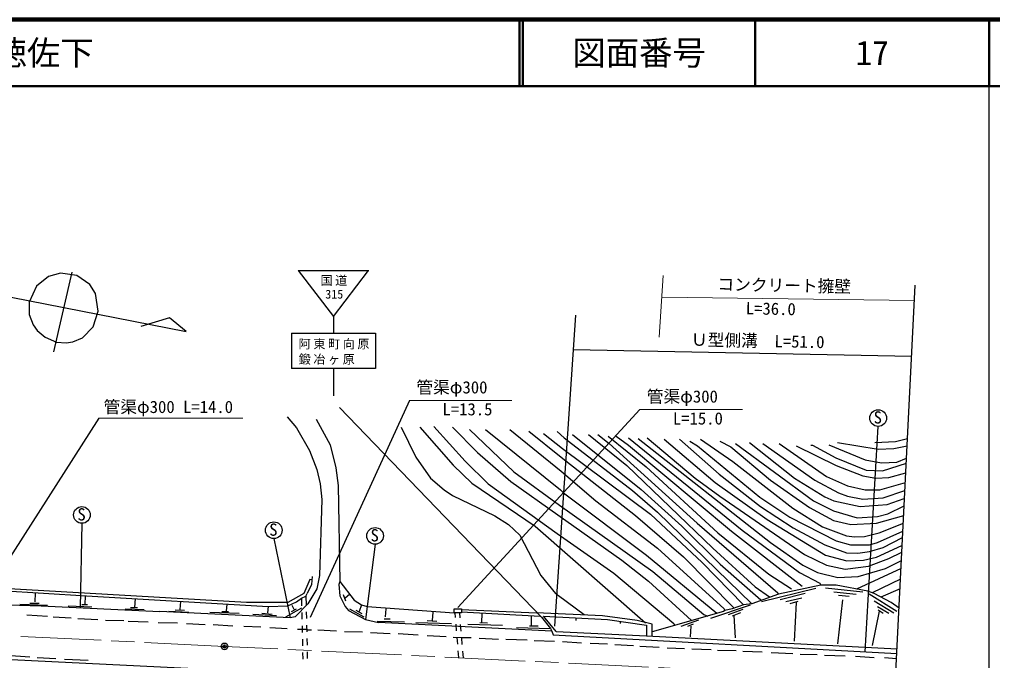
# Model space of a CAD drawing. Units: millimetres, scale not verified. Extents: x 40000 to 680000, y 20000 to 380000.
# Drawn here: x 433918 to 579500, y 284071 to 380000 of the extents above; entities that cross this region are included whole.
import ezdxf
from ezdxf.enums import TextEntityAlignment as Align

# ---------------------------------------------------------------- set-up
doc = ezdxf.new("R2010")
doc.units = ezdxf.units.MM
doc.header["$LTSCALE"] = 1000
doc.header["$PDMODE"] = 32
doc.header["$PDSIZE"] = 500
doc.linetypes.add('CHAIN', pattern=[18.5, 12, -1.5, 3.5, -1.5])
for name, color, linetype, lineweight in [('M-BGD', 7, 'Continuous', 25), ('M-BMK', 2, 'CHAIN', 13), ('M-BMK-SRVR', 3, 'Continuous', 25), ('M-STR-HTXT', 7, 'Continuous', 13), ('M-STR-STRC', 7, 'Continuous', 25), ('M-TTL', 2, 'Continuous', 140), ('M-TTL-BAND', 7, 'Continuous', 25), ('M-TTL-LINE', 7, 'Continuous', 50)]:
    doc.layers.add(name, color=color, linetype=linetype, lineweight=lineweight)
doc.layers.add('M-TTL-TXT', color=7, linetype='Continuous')
doc.styles.add('ＭＳ ゴシック', font='')
doc.styles.get('ＭＳ ゴシック').set_extended_font_data('MS Gothic')

msp = doc.modelspace()

# ---------------------------------------------------------------- linework, layer by layer
at = {"layer": 'M-BGD'}
for p, q in [((441732, 342195), (439027, 330283)), ((438261, 341517), (436483, 340078)), ((440039, 342025), (438261, 341517)), ((442494, 341687), (440039, 342025)), ((444442, 340332), (442494, 341687)), ((436483, 340078), (435382, 337707)), ((445288, 338977), (444442, 340332)), ((432673, 338469), (458835, 333305)), ((445712, 336353), (445288, 338977)), ((435382, 337707), (435382, 335845)), ((444950, 333982), (445712, 336353)), ((435382, 335845), (435975, 334321)), ((456380, 335337), (452066, 334080)), ((458835, 333305), (456380, 335337)), ((517086, 335760), (513961, 289197)), ((435975, 334321), (436568, 333474)), ((436568, 333474), (437753, 332458)), ((443341, 332373), (444950, 333982)), ((437753, 332458), (439446, 331696)), ((441902, 331781), (443341, 332373)), ((439446, 331696), (440886, 331611)), ((440886, 331611), (441902, 331781)), ((516740, 330609), (567413, 329622)), ((492267, 322994), (477428, 290490)), ((473990, 320520), (475345, 318911)), ((475345, 318911), (477292, 315525)), ((478308, 320181), (480425, 316371)), ((491008, 318996), (493210, 314509)), ((493802, 318996), (498798, 313323)), ((495919, 319081), (500576, 313916)), ((498713, 318996), (502438, 315186)), ((562315, 319109), (560392, 285381)), ((501253, 318657), (507857, 312307)), ((503624, 318657), (514884, 309598)), ((507264, 318657), (514969, 312392)), ((510143, 318403), (514969, 314509)), ((512344, 318065), (515138, 315779)), ((514376, 318319), (515392, 317387)), ((515392, 317387), (525637, 309513)), ((516662, 317895), (526907, 309683)), ((519033, 317895), (524790, 313239)), ((520472, 317895), (522166, 316541)), ((521996, 317641), (527669, 313069)), ((523182, 317641), (525044, 316287)), ((525044, 317387), (542062, 303587)), ((527838, 317387), (535035, 311376)), ((480425, 316371), (481272, 312900)), ((522166, 316541), (535289, 304603)), ((525044, 316287), (540454, 303417)), ((526484, 317303), (546296, 301724)), ((530378, 317218), (537998, 310699)), ((532664, 317218), (538591, 311969)), ((534188, 316879), (535374, 316202)), ((535374, 316202), (544687, 308497)), ((535797, 317218), (540623, 313831)), ((538676, 316879), (540369, 316033)), ((540369, 316033), (546296, 311037)), ((541046, 316541), (552730, 307989)), ((543163, 316710), (549852, 311376)), ((545110, 316541), (552900, 311037)), ((547566, 316541), (554678, 311630)), ((550106, 316202), (556117, 313239)), ((552307, 316287), (552561, 316287)), ((552561, 316287), (556032, 314424)), ((555016, 316371), (560435, 314085)), ((556286, 316710), (562382, 315694)), ((565007, 316795), (561874, 316625)), ((564753, 315779), (566739, 316210)), ((566792, 317271), (565007, 316795)), ((477292, 315525), (478393, 312646)), ((493210, 314509), (495411, 311376)), ((502438, 315186), (507434, 310868)), ((514969, 314509), (526060, 305788)), ((515138, 315779), (528346, 305957)), ((562382, 315694), (564753, 315779)), ((498798, 313323), (501592, 310614)), ((500576, 313916), (504047, 310529)), ((524790, 313239), (537660, 300877)), ((527669, 313069), (538422, 303163)), ((540623, 313831), (549598, 306889)), ((556032, 314424), (560604, 312561)), ((556117, 313239), (560096, 311715)), ((560435, 314085), (562890, 313662)), ((562890, 313662), (565176, 313747)), ((563060, 312477), (566608, 313602)), ((565176, 313747), (566646, 314352)), ((478393, 312646), (478901, 310529)), ((481272, 312900), (481610, 310275)), ((507857, 312307), (514715, 307312)), ((514969, 312392), (520134, 307989)), ((538591, 311969), (544772, 307143)), ((554678, 311630), (557810, 310191)), ((560096, 311715), (562044, 311376)), ((560604, 312561), (563060, 312477)), ((563991, 311461), (566536, 312163)), ((478901, 310529), (479155, 308159)), ((481610, 310275), (481864, 295882)), ((495411, 311376), (497443, 309598)), ((501592, 310614), (511074, 304179)), ((504047, 310529), (514376, 303079)), ((507434, 310868), (514461, 305873)), ((535035, 311376), (538676, 308667)), ((537998, 310699), (545788, 305195)), ((546296, 311037), (552138, 306973)), ((549852, 311376), (554424, 308582)), ((552900, 311037), (556456, 309175)), ((557810, 310191), (560435, 309598)), ((562044, 311376), (563991, 311461)), ((562636, 309598), (566464, 310729)), ((497443, 309598), (498713, 308751)), ((498713, 308751), (505063, 305703)), ((514884, 309598), (515308, 309175)), ((515308, 309175), (527754, 299861)), ((525637, 309513), (529362, 306296)), ((526907, 309683), (533003, 304179)), ((538676, 308667), (551376, 299946)), ((556456, 309175), (557810, 308667)), ((557810, 308667), (560096, 308243)), ((560435, 309598), (562636, 309598)), ((563144, 308413), (566362, 309513)), ((479155, 308159), (478816, 296813)), ((514715, 307312), (528685, 297406)), ((520134, 307989), (529362, 300877)), ((544687, 308497), (549174, 305534)), ((552730, 307989), (555694, 306465)), ((554424, 308582), (555778, 307989)), ((555778, 307989), (559673, 307143)), ((559673, 307143), (563737, 307397)), ((560096, 308243), (563144, 308413)), ((563737, 307397), (566277, 308328)), ((563822, 306042), (566288, 307233)), ((514461, 305873), (524028, 299099)), ((526060, 305788), (533257, 299607)), ((528346, 305957), (536051, 298761)), ((529362, 306296), (543502, 292580)), ((544772, 307143), (549682, 303925)), ((549598, 306889), (554085, 304095)), ((552138, 306973), (555694, 305026)), ((555694, 306465), (559250, 305449)), ((562128, 304603), (566216, 305795)), ((562298, 305619), (563822, 306042)), ((443256, 304603), (443011, 291963)), ((505063, 305703), (507095, 304433)), ((507095, 304433), (508788, 302825)), ((535289, 304603), (547396, 294189)), ((545788, 305195), (554508, 299861)), ((549174, 305534), (556117, 301978)), ((555694, 305026), (558318, 304433)), ((558318, 304433), (562128, 304603)), ((559250, 305449), (562298, 305619)), ((562552, 303163), (566157, 304623)), ((508788, 302825), (511921, 296813)), ((511074, 304179), (527584, 289701)), ((514376, 303079), (522843, 297152)), ((533003, 304179), (538760, 298507)), ((538422, 303163), (546042, 296983)), ((540454, 303417), (551037, 295205)), ((542062, 303587), (550614, 297237)), ((549682, 303925), (554424, 301385)), ((554085, 304095), (557641, 302740)), ((560350, 302655), (562552, 303163)), ((562298, 301724), (566098, 303452)), ((471958, 302317), (474414, 290463)), ((487114, 301470), (485674, 290209)), ((546296, 301724), (551122, 298337)), ((554424, 301385), (557641, 300200)), ((556117, 301978), (558234, 301385)), ((557641, 302740), (558826, 302571)), ((558234, 301385), (561112, 301385)), ((558826, 302571), (560350, 302655)), ((561112, 301385), (562298, 301724)), ((563144, 300962), (566051, 302501)), ((529362, 300877), (539353, 291818)), ((537660, 300877), (544010, 295120)), ((551376, 299946), (554678, 298337)), ((557641, 300200), (559334, 300115)), ((559334, 300115), (561112, 300369)), ((561112, 300369), (563144, 300962)), ((562128, 299523), (565938, 301301)), ((563991, 299353), (565938, 300285)), ((524028, 299099), (528008, 295967)), ((527754, 299861), (538252, 291141)), ((533257, 299607), (540865, 291914)), ((536051, 298761), (542232, 292411)), ((538760, 298507), (544856, 293173)), ((554508, 299861), (557726, 299015)), ((557726, 299015), (560181, 299099)), ((560181, 299099), (562128, 299523)), ((560943, 298168), (563991, 299353)), ((563483, 297829), (565876, 299026)), ((467894, 292749), (369596, 298422)), ((522843, 297152), (531818, 289617)), ((528685, 297406), (536305, 290971)), ((550614, 297237), (553662, 295628)), ((551122, 298337), (553323, 297237)), ((553323, 297237), (556371, 296475)), ((554678, 298337), (557472, 297745)), ((557472, 297745), (560943, 298168)), ((565816, 297838), (559164, 294775)), ((559419, 296644), (563483, 297829)), ((477377, 296221), (476446, 294104)), ((477679, 296137), (477377, 296221)), ((477716, 296644), (477631, 295459)), ((478816, 296813), (478393, 294781)), ((481864, 295882), (481695, 295459)), ((481864, 295882), (483981, 293088)), ((511921, 296813), (514122, 294104)), ((528008, 295967), (534442, 290040)), ((546042, 296983), (549428, 294781)), ((553662, 295628), (553831, 295374)), ((556371, 296475), (559419, 296644)), ((565736, 296238), (561492, 294212)), ((431064, 294527), (443934, 293765)), ((436271, 294129), (436200, 292860)), ((476446, 294104), (474075, 292749)), ((476784, 293681), (476954, 294104)), ((477631, 295459), (476954, 294104)), ((478393, 294781), (477038, 292580)), ((481695, 295459), (481864, 293765)), ((514122, 294104), (514292, 294019)), ((544010, 295120), (546126, 293596)), ((553069, 294866), (544941, 292834)), ((547396, 294189), (547481, 294019)), ((553831, 295374), (547481, 294019)), ((551460, 294104), (547735, 293173)), ((556117, 295374), (553831, 295374)), ((554508, 294951), (560096, 294358)), ((555778, 294358), (559080, 294019)), ((560858, 294443), (556117, 295374)), ((561790, 294104), (560858, 294443)), ((564330, 292749), (561790, 294104)), ((565664, 294809), (562783, 293574)), ((435491, 292674), (436887, 292635)), ((443763, 293668), (443690, 292559)), ((443934, 293765), (471112, 292157)), ((451215, 293342), (451130, 291987)), ((457988, 292919), (457914, 291733)), ((474075, 292749), (467894, 292749)), ((474075, 292241), (475345, 292834)), ((475345, 292834), (476107, 293427)), ((476107, 293427), (476784, 293681)), ((476107, 293427), (476132, 292263)), ((476784, 293681), (476813, 292359)), ((481864, 293765), (482626, 292157)), ((482372, 293935), (482711, 293003)), ((483304, 293935), (482626, 293427)), ((483981, 293088), (485082, 292411)), ((514546, 293765), (514292, 294019)), ((518391, 290903), (514546, 293765)), ((547481, 294019), (543502, 292580)), ((550952, 293427), (548582, 292834)), ((550360, 292919), (549174, 292580)), ((550106, 292749), (549846, 286951)), ((557048, 293173), (556325, 286587)), ((556456, 293850), (558064, 293681)), ((565176, 291395), (561028, 294019)), ((561790, 293003), (564753, 291225)), ((565515, 291903), (564330, 292749)), ((429286, 292495), (437160, 292241)), ((433979, 292531), (438128, 292362)), ((437160, 292241), (454940, 291395)), ((441224, 292241), (444764, 292127)), ((443231, 292468), (444078, 292468)), ((449717, 291808), (452598, 291719)), ((450538, 291987), (451554, 291987)), ((474414, 290463), (454940, 291395)), ((456290, 291458), (459258, 291327)), ((457234, 291670), (458633, 291623)), ((462391, 291310), (466794, 291141)), ((464220, 291420), (465185, 291395)), ((464931, 292495), (464846, 291479)), ((471112, 292157), (471046, 291234)), ((471112, 292157), (474075, 292241)), ((476107, 291903), (473705, 290586)), ((474640, 291395), (475381, 291797)), ((474663, 292351), (474960, 291735)), ((477038, 292580), (475176, 290633)), ((476154, 291263), (476175, 290264)), ((476835, 291359), (476856, 290359)), ((482626, 292157), (483134, 291564)), ((483134, 291564), (485674, 290209)), ((483304, 291818), (485457, 290625)), ((485166, 291056), (484309, 291537)), ((485082, 292411), (484743, 291395)), ((485082, 292411), (485928, 292157)), ((485928, 292157), (498967, 291225)), ((488722, 291818), (488638, 290633)), ((495750, 291310), (495665, 290040)), ((498967, 291225), (498967, 291818)), ((498967, 291818), (500068, 291818)), ((500068, 291225), (498967, 291225)), ((499051, 291225), (499110, 290515)), ((499729, 291225), (499791, 290481)), ((500068, 291818), (500068, 291225)), ((500068, 291733), (511244, 291225)), ((500068, 291345), (511827, 290734)), ((521136, 290780), (511244, 291225)), ((539268, 291395), (528600, 288347)), ((543249, 292381), (537321, 290379)), ((539438, 291564), (539268, 291395)), ((539353, 291818), (539438, 291564)), ((540565, 291806), (539438, 291564)), ((542147, 291733), (539946, 290887)), ((541808, 291225), (540538, 290717)), ((542232, 292411), (540565, 291806)), ((543502, 292580), (542232, 292411)), ((562552, 291479), (561497, 286297)), ((562298, 292157), (563991, 291141)), ((562382, 291649), (563144, 291141)), ((435044, 290887), (438092, 290717)), ((438938, 290633), (441648, 290463)), ((442664, 290379), (445627, 290209)), ((446812, 290125), (449522, 290040)), ((450199, 289955), (453162, 289871)), ((454686, 289786), (457565, 289701)), ((468850, 291027), (472382, 290802)), ((470181, 291136), (471747, 291027)), ((475176, 290633), (474414, 290463)), ((485674, 290209), (487622, 289786)), ((487452, 289955), (491516, 289871)), ((513543, 288448), (487622, 289786)), ((488468, 290294), (489400, 290294)), ((493210, 289786), (498544, 289617)), ((494903, 290040), (496342, 289955)), ((502777, 289786), (503962, 289701)), ((503116, 291141), (503031, 289701)), ((510482, 290717), (510482, 289278)), ((512006, 290548), (513360, 288855)), ((512343, 290707), (521912, 290209)), ((514225, 288414), (512343, 290707)), ((517170, 290379), (517170, 290040)), ((526314, 290040), (521136, 290780)), ((521912, 290209), (527754, 289363)), ((523774, 289955), (523774, 289617)), ((528600, 289532), (526314, 290040)), ((535499, 290096), (532875, 289164)), ((536305, 290971), (536898, 290717)), ((540792, 290802), (540973, 287464)), ((335984, 289024), (476361, 282081)), ((458920, 289617), (461714, 289447)), ((462899, 289447), (465862, 289278)), ((467471, 289193), (470011, 289109)), ((471366, 289024), (473990, 288855)), ((475514, 288770), (476869, 288770)), ((476197, 289264), (476219, 288264)), ((476869, 288770), (476954, 288685)), ((476878, 289360), (476900, 288360)), ((476954, 288685), (477631, 288685)), ((478562, 288685), (481356, 288516)), ((482542, 288431), (485251, 288347)), ((486436, 288262), (489400, 288093)), ((499193, 289518), (499275, 288522)), ((499873, 289484), (499956, 288487)), ((500999, 289532), (506164, 289363)), ((508280, 289024), (513356, 288860)), ((510228, 289278), (511498, 289278)), ((513356, 288860), (513543, 288448)), ((513543, 288448), (513784, 287923)), ((514225, 288414), (527754, 287754)), ((527754, 289363), (527754, 287754)), ((528600, 287754), (528600, 289532)), ((531818, 289617), (531902, 289363)), ((534716, 289528), (533869, 289189)), ((534315, 287618), (534399, 289227)), ((476240, 287264), (476262, 286265)), ((476921, 287360), (476943, 286360)), ((490585, 288093), (493548, 287923)), ((494903, 287839), (497782, 287669)), ((498798, 287585), (500068, 287500)), ((499358, 287525), (499440, 286528)), ((500038, 287491), (500121, 286494)), ((500068, 287500), (501507, 287500)), ((502692, 287415), (505571, 287246)), ((506672, 287246), (509889, 287161)), ((510905, 287077), (513953, 286992)), ((513784, 287923), (565178, 285120)), ((515138, 286907), (518017, 286738)), ((527754, 287754), (565212, 285805)), ((476964, 285361), (476986, 284361)), ((499523, 285532), (499605, 284535)), ((500203, 285498), (500286, 284501)), ((519287, 286653), (521912, 286569)), ((523012, 286484), (525806, 286315)), ((526738, 286230), (529616, 286061)), ((530802, 285976), (533426, 285891)), ((534527, 285807), (537406, 285722)), ((538337, 285637), (541131, 285553)), ((542147, 285468), (545026, 285383)), ((431911, 284875), (435467, 284621)), ((436568, 284537), (439362, 284367)), ((440632, 284283), (444188, 284113)), ((476284, 285265), (476305, 284265)), ((546380, 285299), (549598, 285129)), ((550698, 285045), (553238, 284960)), ((554339, 284875), (557472, 284791)), ((558996, 284706), (561790, 284537)), ((565138, 284338), (563314, 284452))]:
    msp.add_line(p, q, dxfattribs=at)
for centre in [(562390, 320357), (443263, 305853), (471965, 303567), (487121, 302720)]:
    msp.add_circle(centre, 1250, dxfattribs=at)
at = {"layer": 'M-BMK'}
for p, q in [((464598, 286194), (364708, 291070)), ((564986, 281295), (464598, 286194))]:
    msp.add_line(p, q, dxfattribs=at)
at = {"layer": 'M-BMK-SRVR'}
msp.add_line((564986, 281295), (567947, 340256), dxfattribs=at)
msp.add_circle((464598, 286194), 500, dxfattribs=at)
msp.add_point((464598, 286194), dxfattribs=at)
at = {"layer": 'M-STR-HTXT'}
for p, q in [((530209, 341687), (529616, 332458)), ((530040, 338469), (567831, 337953)), ((492267, 322994), (507599, 322994)), ((445796, 320351), (467326, 320351)), ((526738, 321621), (499525, 291996)), ((526738, 321621), (542070, 321621))]:
    msp.add_line(p, q, dxfattribs=at)
at = {"layer": 'M-STR-STRC'}
for p, q in [((475637, 342412), (480906, 335553)), ((475637, 342412), (486175, 342412)), ((480906, 335553), (486159, 342412)), ((480906, 335553), (480906, 333059)), ((474626, 333059), (487185, 333059)), ((474626, 333059), (474626, 327766)), ((487185, 333059), (487185, 327766)), ((487185, 327766), (474626, 327766)), ((480906, 327766), (480906, 323705)), ((481780, 321959), (512006, 290548)), ((445796, 320351), (429625, 295035))]:
    msp.add_line(p, q, dxfattribs=at)
at = {"layer": 'M-TTL'}
msp.add_line((680000, 380000), (40000, 380000), dxfattribs=at)
at = {"layer": 'M-TTL-BAND'}
msp.add_line((579000, 20000), (579000, 370000), dxfattribs=at)
at = {"layer": 'M-TTL-LINE'}
for p, q in [((508747, 380000), (508747, 370000)), ((509247, 380000), (509247, 370000)), ((543997, 380000), (543997, 370000)), ((579000, 380000), (579000, 370000)), ((40000, 370000), (680000, 370000))]:
    msp.add_line(p, q, dxfattribs=at)

# ---------------------------------------------------------------- texts
at = {"layer": 'M-BGD', "style": 'ＭＳ ゴシック'}
for p in [(561711, 318983), (442585, 304479), (471287, 302193), (486442, 301346)]:
    msp.add_text('S', height=1833, dxfattribs=at).set_placement(p, align=Align.BOTTOM_LEFT)
at = {"layer": 'M-STR-HTXT', "style": 'ＭＳ ゴシック'}
for s, p in [('コンクリート擁壁', (538309, 338945)), ('L=36.0', (542555, 335331)), ('Ｕ型側溝\u3000L=51.0', (534354, 330650))]:
    msp.add_text(s, height=1833, rotation=358.884, dxfattribs=at).set_placement(p, align=Align.BOTTOM_LEFT)
for s, p in [('管渠φ300', (493302, 323489)), ('管渠φ300', (527773, 322115)), ('管渠φ300 L=14.0', (446504, 320560)), ('L=13.5', (497203, 320209)), ('L=15.0', (531674, 318835))]:
    msp.add_text(s, height=1833, dxfattribs=at).set_placement(p, align=Align.BOTTOM_LEFT)
at = {"layer": 'M-STR-STRC', "style": 'ＭＳ ゴシック'}
msp.add_text('315', height=1320, dxfattribs=at).set_placement((479668, 337833), align=Align.BOTTOM_LEFT)
at = {"layer": 'M-STR-STRC', "char_height": 1320, "attachment_point": 7, "style": 'ＭＳ ゴシック'}
for s, insert in [('\\T1.22;国道', (478957, 340128)), ('\\T1.22;阿東町向原', (475692, 330623)), ('\\T1.22;鍛冶ヶ原', (475692, 328332))]:
    msp.add_mtext(s, dxfattribs=dict(at, insert=insert))
at = {"layer": 'M-TTL-TXT', "style": 'ＭＳ ゴシック'}
msp.add_text('山口市阿東徳佐下', height=3666, dxfattribs=at).set_placement((405024, 375000), align=Align.MIDDLE_LEFT)
for s, p in [('図面番号', (526622, 375000)), ('17', (561497, 375000))]:
    msp.add_text(s, height=3666, dxfattribs=at).set_placement(p, align=Align.MIDDLE_CENTER)

doc.saveas('drawing.dxf')
